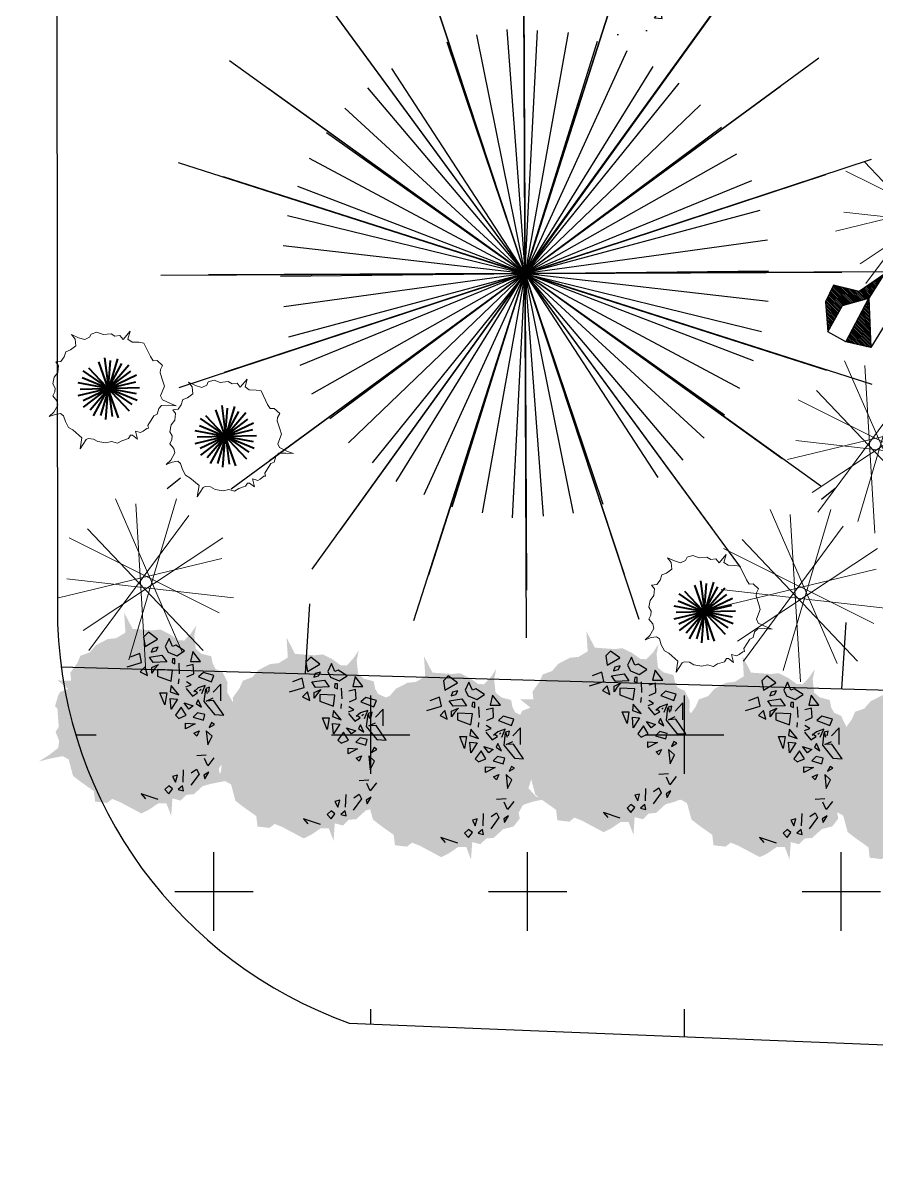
# Model space of a CAD drawing. Header units: millimetres. Extents: x 1933 to 24107, y 1228 to 18074.
# Drawn here: x 16352 to 18080, y 1228 to 3523 of the extents above; entities that cross this region are included whole.
import ezdxf

# ---------------------------------------------------------------- set-up
doc = ezdxf.new("R2010")
doc.units = ezdxf.units.MM
doc.layers.add('marc det', color=74, linetype='Continuous', lineweight=18)

# ---------------------------------------------------------------- blocks, each defined once
blk = doc.blocks.new('stoun')
at = {"color": 49, "lineweight": -2}
for p, q in [((98342.5, 26377.7), (98557.9, 26728.3)), ((98569.6, 26407.8), (98557.4, 26728.3)), ((98675.1, 26608.8), (98557.4, 26726.5)), ((98671.2, 26601.4), (98557.9, 26714.7)), ((98667.3, 26593.9), (98558.3, 26702.9)), ((98663.4, 26586.5), (98558.8, 26691.1)), ((98659.5, 26579.1), (98559.2, 26679.3)), ((98655.6, 26571.6), (98559.7, 26667.5)), ((98679, 26616.2), (98569.8, 26725.4)), ((98682.9, 26623.7), (98584.6, 26722)), ((98686.8, 26631.1), (98599.4, 26718.5)), ((98690.7, 26638.5), (98614.1, 26715.1)), ((98694.6, 26646), (98628.9, 26711.7)), ((98698.5, 26653.4), (98643.6, 26708.3)), ((98702.4, 26660.8), (98658.4, 26704.8)), ((98706.3, 26668.3), (98673.2, 26701.4)), ((98710.2, 26675.7), (98687.9, 26698)), ((98714.1, 26683.1), (98702.7, 26694.5)), ((98718, 26690.6), (98717.5, 26691.1)), ((98718.2, 26690.9), (98835.7, 26626.9)), ((98651.7, 26564.2), (98560.1, 26655.7)), ((98647.8, 26556.8), (98560.6, 26644)), ((98643.9, 26549.3), (98561, 26632.2)), ((98640, 26541.9), (98561.5, 26620.4)), ((98636.1, 26534.5), (98561.9, 26608.6)), ((98632.2, 26527), (98562.4, 26596.8)), ((98839.6, 26569), (98816.6, 26592)), ((98838.5, 26581.4), (98820.6, 26599.3)), ((98837.4, 26593.8), (98824.6, 26606.6)), ((98836.3, 26606.3), (98828.6, 26614)), ((98835.2, 26618.7), (98832.6, 26621.3)), ((98628.3, 26519.6), (98562.8, 26585)), ((98624.4, 26512.2), (98563.3, 26573.3)), ((98620.5, 26504.7), (98563.7, 26561.5)), ((98616.6, 26497.3), (98564.2, 26549.7)), ((98612.7, 26489.9), (98564.6, 26537.9)), ((98608.8, 26482.4), (98565.1, 26526.1)), ((98850.6, 26444.7), (98776.6, 26518.6)), ((98849.5, 26457.1), (98780.6, 26525.9)), ((98848.4, 26469.5), (98784.6, 26533.3)), ((98847.3, 26482), (98788.6, 26540.6)), ((98846.2, 26494.4), (98792.6, 26548)), ((98845.1, 26506.8), (98796.6, 26555.3)), ((98844, 26519.2), (98800.6, 26562.6)), ((98842.9, 26531.7), (98804.6, 26570)), ((98841.8, 26544.1), (98808.6, 26577.3)), ((98840.7, 26556.5), (98812.6, 26584.6)), ((98604.9, 26475), (98565.5, 26514.3)), ((98601, 26467.6), (98566, 26502.6)), ((98597.1, 26460.1), (98566.4, 26490.8)), ((98593.2, 26452.7), (98566.9, 26479)), ((98589.3, 26445.3), (98567.3, 26467.2)), ((98585.4, 26437.8), (98567.8, 26455.4)), ((98569.6, 26407.8), (98741.6, 26454.3)), ((98807.2, 26340.7), (98703.8, 26444.1)), ((98811, 26348.3), (98712.7, 26446.5)), ((98814.7, 26355.9), (98721.7, 26448.9)), ((98818.4, 26363.5), (98730.6, 26451.3)), ((98822.1, 26371.1), (98739.5, 26453.7)), ((98825.8, 26378.7), (98744.6, 26459.9)), ((98829.6, 26386.3), (98748.6, 26467.3)), ((98833.3, 26394), (98752.6, 26474.6)), ((98837, 26401.6), (98756.6, 26481.9)), ((98840.7, 26409.2), (98760.6, 26489.3)), ((98844.4, 26416.8), (98764.6, 26496.6)), ((98848.2, 26424.4), (98768.6, 26503.9)), ((98851.7, 26432.2), (98772.6, 26511.3)), ((98473.4, 26254.3), (98342.5, 26377.7)), ((98473.4, 26254.3), (98569.6, 26407.8)), ((98588.1, 26333.1), (98548, 26373.2)), ((98594.8, 26337.7), (98552.3, 26380.2)), ((98601.5, 26342.4), (98556.7, 26387.2)), ((98608.2, 26347), (98561.1, 26394.2)), ((98615, 26351.6), (98565.4, 26401.1)), ((98581.5, 26430.4), (98568.2, 26443.6)), ((98577.6, 26423), (98568.7, 26431.9)), ((98573.7, 26415.5), (98569.1, 26420.1)), ((98569.8, 26408.1), (98569.6, 26408.3)), ((98621.7, 26356.2), (98570, 26407.9)), ((98628.4, 26360.8), (98578.9, 26410.3)), ((98638.2, 26362.3), (98587.8, 26412.7)), ((98653.2, 26358.7), (98596.8, 26415.1)), ((98668.1, 26355.1), (98605.7, 26417.5)), ((98683.1, 26351.5), (98614.6, 26420)), ((98698, 26347.8), (98623.5, 26422.4)), ((98713, 26344.2), (98632.4, 26424.8)), ((98728, 26340.6), (98641.4, 26427.2)), ((98742.9, 26337), (98650.3, 26429.6)), ((98757.9, 26333.3), (98659.2, 26432)), ((98772.8, 26329.7), (98668.1, 26434.4)), ((98787.8, 26326.1), (98677.1, 26436.8)), ((98799.8, 26325.4), (98686, 26439.2)), ((98803.5, 26333), (98694.9, 26441.7)), ((98520.9, 26287), (98504.3, 26303.6)), ((98527.6, 26291.6), (98508.7, 26310.5)), ((98534.3, 26296.2), (98513, 26317.5)), ((98541.1, 26300.8), (98517.4, 26324.5)), ((98547.8, 26305.4), (98521.8, 26331.4)), ((98554.5, 26310), (98526.1, 26338.4)), ((98561.2, 26314.7), (98530.5, 26345.4)), ((98567.9, 26319.3), (98534.9, 26352.3)), ((98574.6, 26323.9), (98539.2, 26359.3)), ((98581.4, 26328.5), (98543.6, 26366.3)), ((98473.9, 26254.6), (98473.7, 26254.8)), ((98480.6, 26259.3), (98478.1, 26261.8)), ((98487.3, 26263.9), (98482.5, 26268.7)), ((98494, 26268.5), (98486.8, 26275.7)), ((98500.8, 26273.1), (98491.2, 26282.7)), ((98507.5, 26277.7), (98495.6, 26289.6)), ((98514.2, 26282.3), (98499.9, 26296.6))]:
    blk.add_line(p, q, dxfattribs=at)
for points in [[(98557.4, 26728.3), (98718.2, 26690.9), (98569.6, 26407.8), (98557.4, 26728.3)], [(98473.4, 26254.3), (98632.6, 26363.7), (98798.8, 26323.4), (98851.7, 26431.7), (98834.7, 26625.1), (98741.6, 26454.3), (98569.6, 26407.8), (98473.4, 26254.3)]]:
    blk.add_lwpolyline(points, dxfattribs=at)
blk = doc.blocks.new('pzzzzzzzzz')
at = {"layer": 'marc det', "color": 85, "lineweight": 0}
for p, q in [((-11.9, 110.3), (16.9, -81.7)), ((56.1, 92.1), (-45.3, -73.5)), ((-29.4, -91.4), (9.2, 98.8)), ((-75.6, 80.6), (69.9, -48)), ((40.6, -85.3), (-52.1, 85.3)), ((-87.1, -51.1), (64.8, 69.8)), ((90.3, -35.5), (-90.3, 35.5)), ((96.4, 34.5), (-87.6, -27.2)), ((-105.3, 16.8), (88.8, 11.8))]:
    blk.add_line(p, q, dxfattribs=at)

msp = doc.modelspace()

# ---------------------------------------------------------------- hatches: boundary and pattern name
at = {"lineweight": 25, "true_color": 0x000000}
h = msp.add_hatch(dxfattribs=at)
h.set_pattern_fill('AR-CONC', color=18, style=0)
edge = h.paths.add_edge_path()
edge.add_arc((17585.9, 3703.4), 207.5, 0, 360)
h = msp.add_hatch()
h.set_pattern_fill('CROSS', color=92, scale=50, style=0)
h.set_pattern_definition([(0, (-364657.85, -207469.06), (317.5, 317.5), [158.75, -476.25]), (90, (-364578.47, -207548.43), (-317.5, 317.5), [158.75, -476.25])])
h.paths.add_polyline_path([(16430.1, 2218.9, 0.281353), (17013.3, 1497.4), (23693.5, 1227.6), (23731, 2012.8)])
at = {"layer": 'marc det'}
for points in [[(16445.2, 2031.2), (16454.1, 1997.9), (16468.1, 1987), (16496.3, 1967), (16498.7, 1945.9), (16523, 1943.1), (16533.3, 1951.2), (16548.7, 1945.1), (16592.5, 1921.7), (16607.6, 1929.3), (16626.4, 1942.1), (16643, 1942.3), (16652.8, 1916.9), (16655.3, 1952.3), (16671.6, 1947.9), (16683.5, 1959.4), (16698.7, 1960.9), (16717.8, 1978.3), (16739.2, 1984.1), (16751.5, 2000.2), (16749.1, 2011.9), (16758, 2027.3), (16778, 2034.3), (16803.1, 2039.2), (16784.2, 2044.6), (16769.1, 2061.4), (16775.6, 2082.5), (16784.7, 2096.5), (16779, 2113.6), (16778.9, 2131.8), (16792.1, 2143.5), (16776.9, 2148.2), (16766, 2167.3), (16766.9, 2187.2), (16756.8, 2208.1), (16742.5, 2214.4), (16736.8, 2225.4), (16733.9, 2240.1), (16713.9, 2245.3), (16702.5, 2255.2), (16699.6, 2282), (16703.8, 2302.6), (16691.8, 2285), (16679, 2271.9), (16667, 2272.5), (16650.4, 2284.5), (16630.7, 2294.3), (16614.4, 2292.6), (16574.7, 2295.5), (16557.5, 2328.6), (16560.2, 2288), (16541.6, 2276.8), (16524.2, 2274.9), (16500.5, 2262.6), (16488, 2248), (16469.1, 2241.2), (16462.6, 2226.2), (16448.6, 2206.8), (16450.2, 2190.7), (16423.2, 2191.1), (16444.4, 2174), (16427.8, 2167.7), (16423.5, 2159.2), (16417.6, 2138.9), (16422.4, 2134.7), (16425.1, 2097.2), (16418.8, 2086.8), (16426, 2068.5), (16424, 2054.4), (16405.5, 2040.1), (16384.4, 2026.8), (16404.6, 2032.3), (16433.2, 2037.9)], [(16774, 1980.6), (16782.9, 1947.4), (16796.9, 1936.5), (16825, 1916.4), (16827.5, 1895.3), (16851.8, 1892.5), (16862.1, 1900.6), (16877.5, 1894.5), (16921.2, 1871.2), (16936.4, 1878.7), (16955.2, 1891.6), (16971.8, 1891.8), (16981.5, 1866.3), (16984, 1901.8), (17000.3, 1897.4), (17012.3, 1908.9), (17027.4, 1910.3), (17046.6, 1927.8), (17068, 1933.5), (17080.2, 1949.6), (17077.9, 1961.3), (17086.7, 1976.8), (17106.7, 1983.7), (17131.9, 1988.7), (17113, 1994.1), (17097.8, 2010.9), (17104.4, 2031.9), (17113.5, 2045.9), (17107.7, 2063), (17107.7, 2081.3), (17120.8, 2093), (17105.7, 2097.6), (17094.8, 2116.8), (17095.6, 2136.7), (17085.6, 2157.5), (17071.3, 2163.9), (17065.6, 2174.9), (17062.7, 2189.5), (17042.7, 2194.7), (17031.2, 2204.6), (17028.3, 2231.5), (17032.6, 2252.1), (17020.6, 2234.5), (17007.8, 2221.3), (16995.8, 2222), (16979.2, 2234), (16959.5, 2243.8), (16943.2, 2242.1), (16903.5, 2244.9), (16886.3, 2278), (16888.9, 2237.5), (16870.4, 2226.2), (16853, 2224.3), (16829.3, 2212.1), (16816.7, 2197.4), (16797.9, 2190.7), (16791.3, 2175.7), (16777.4, 2156.2), (16778.9, 2140.1), (16752, 2140.6), (16773.1, 2123.4), (16756.6, 2117.1), (16752.3, 2108.7), (16746.4, 2088.4), (16751.2, 2084.2), (16753.9, 2046.6), (16747.6, 2036.3), (16754.8, 2017.9), (16752.8, 2003.8), (16734.2, 1989.5), (16713.1, 1976.3), (16733.4, 1981.8), (16761.9, 1987.4)], [(17380.9, 1993.3), (17389.8, 1960), (17403.8, 1949.1), (17432, 1929.1), (17434.5, 1908), (17458.8, 1905.2), (17469, 1913.3), (17484.5, 1907.2), (17528.2, 1883.8), (17543.3, 1891.4), (17562.2, 1904.2), (17578.7, 1904.4), (17588.5, 1879), (17591, 1914.4), (17607.3, 1910), (17619.3, 1921.5), (17634.4, 1923), (17653.5, 1940.4), (17674.9, 1946.2), (17687.2, 1962.3), (17684.9, 1974), (17693.7, 1989.4), (17713.7, 1996.4), (17738.8, 2001.3), (17720, 2006.7), (17704.8, 2023.5), (17711.3, 2044.6), (17720.4, 2058.5), (17714.7, 2075.7), (17714.7, 2093.9), (17727.8, 2105.6), (17712.6, 2110.2), (17701.8, 2129.4), (17702.6, 2149.3), (17692.5, 2170.2), (17678.3, 2176.5), (17672.5, 2187.5), (17669.6, 2202.2), (17649.6, 2207.4), (17638.2, 2217.3), (17635.3, 2244.1), (17639.5, 2264.7), (17627.6, 2247.1), (17614.7, 2234), (17602.7, 2234.6), (17586.2, 2246.6), (17566.4, 2256.4), (17550.2, 2254.7), (17510.4, 2257.5), (17493.3, 2290.7), (17495.9, 2250.1), (17477.3, 2238.9), (17459.9, 2237), (17436.2, 2224.7), (17423.7, 2210.1), (17404.8, 2203.3), (17398.3, 2188.3), (17384.3, 2168.9), (17385.9, 2152.8), (17358.9, 2153.2), (17380.1, 2136.1), (17363.6, 2129.8), (17359.3, 2121.3), (17353.3, 2101), (17358.2, 2096.8), (17360.8, 2059.3), (17354.5, 2048.9), (17361.7, 2030.6), (17359.7, 2016.5), (17341.2, 2002.2), (17320.1, 1988.9), (17340.4, 1994.4), (17368.9, 2000)], [(17052.1, 1942.7), (17061.1, 1909.5), (17075.1, 1898.6), (17103.2, 1878.5), (17105.7, 1857.4), (17130, 1854.6), (17140.3, 1862.7), (17155.7, 1856.6), (17199.4, 1833.3), (17214.6, 1840.8), (17233.4, 1853.7), (17250, 1853.9), (17259.7, 1828.4), (17262.2, 1863.9), (17278.5, 1859.5), (17290.5, 1871), (17305.6, 1872.4), (17324.7, 1889.9), (17346.2, 1895.6), (17358.4, 1911.7), (17356.1, 1923.4), (17364.9, 1938.9), (17384.9, 1945.8), (17410, 1950.8), (17391.2, 1956.2), (17376, 1973), (17382.6, 1994), (17391.7, 2008), (17385.9, 2025.1), (17385.9, 2043.4), (17399, 2055.1), (17383.9, 2059.7), (17373, 2078.9), (17373.8, 2098.8), (17363.8, 2119.6), (17349.5, 2125.9), (17343.8, 2137), (17340.9, 2151.6), (17320.9, 2156.8), (17309.4, 2166.7), (17306.5, 2193.5), (17310.8, 2214.2), (17298.8, 2196.6), (17286, 2183.4), (17274, 2184.1), (17257.4, 2196), (17237.7, 2205.9), (17221.4, 2204.2), (17181.7, 2207), (17164.5, 2240.1), (17167.1, 2199.6), (17148.6, 2188.3), (17131.2, 2186.4), (17107.5, 2174.2), (17094.9, 2159.5), (17076.1, 2152.8), (17069.5, 2137.8), (17055.6, 2118.3), (17057.1, 2102.2), (17030.2, 2102.7), (17051.3, 2085.5), (17034.8, 2079.2), (17030.5, 2070.8), (17024.5, 2050.5), (17029.4, 2046.2), (17032, 2008.7), (17025.8, 1998.4), (17032.9, 1980), (17031, 1965.9), (17012.4, 1951.6), (16991.3, 1938.4), (17011.6, 1943.9), (17040.1, 1949.5)], [(17697, 1942.7), (17706, 1909.5), (17720, 1898.6), (17748.1, 1878.5), (17750.6, 1857.4), (17774.9, 1854.6), (17785.2, 1862.7), (17800.6, 1856.6), (17844.3, 1833.3), (17859.5, 1840.8), (17878.3, 1853.7), (17894.9, 1853.9), (17904.6, 1828.4), (17907.1, 1863.9), (17923.4, 1859.5), (17935.4, 1871), (17950.5, 1872.4), (17969.6, 1889.9), (17991.1, 1895.6), (18003.3, 1911.7), (18001, 1923.4), (18009.8, 1938.9), (18029.8, 1945.8), (18054.9, 1950.8), (18036.1, 1956.2), (18020.9, 1973), (18027.5, 1994), (18036.6, 2008), (18030.8, 2025.1), (18030.8, 2043.4), (18043.9, 2055.1), (18028.8, 2059.7), (18017.9, 2078.9), (18018.7, 2098.8), (18008.7, 2119.6), (17994.4, 2125.9), (17988.7, 2137), (17985.8, 2151.6), (17965.8, 2156.8), (17954.3, 2166.7), (17951.4, 2193.5), (17955.7, 2214.2), (17943.7, 2196.6), (17930.9, 2183.4), (17918.9, 2184.1), (17902.3, 2196), (17882.6, 2205.9), (17866.3, 2204.2), (17826.6, 2207), (17809.4, 2240.1), (17812, 2199.6), (17793.5, 2188.3), (17776, 2186.4), (17752.4, 2174.2), (17739.8, 2159.5), (17721, 2152.8), (17714.4, 2137.8), (17700.5, 2118.3), (17702, 2102.2), (17675.1, 2102.7), (17696.2, 2085.5), (17679.7, 2079.2), (17675.4, 2070.8), (17669.4, 2050.5), (17674.3, 2046.2), (17676.9, 2008.7), (17670.7, 1998.4), (17677.8, 1980), (17675.9, 1965.9), (17657.3, 1951.6), (17636.2, 1938.4), (17656.5, 1943.9), (17685, 1949.5)], [(18013.2, 1917.5), (18022.1, 1884.2), (18036.1, 1873.3), (18064.3, 1853.3), (18066.7, 1832.2), (18091, 1829.3), (18101.3, 1837.4), (18116.7, 1831.4), (18160.5, 1808), (18175.6, 1815.6), (18194.4, 1828.4), (18211, 1828.6), (18220.7, 1803.1), (18223.3, 1838.6), (18239.5, 1834.2), (18251.5, 1845.7), (18266.7, 1847.2), (18285.8, 1864.6), (18307.2, 1870.3), (18319.4, 1886.4), (18317.1, 1898.2), (18326, 1913.6), (18345.9, 1920.6), (18371.1, 1925.5), (18352.2, 1930.9), (18337, 1947.7), (18343.6, 1968.8), (18352.7, 1982.7), (18347, 1999.9), (18346.9, 2018.1), (18360, 2029.8), (18344.9, 2034.4), (18334, 2053.6), (18334.8, 2073.5), (18324.8, 2094.4), (18310.5, 2100.7), (18304.8, 2111.7), (18301.9, 2126.4), (18281.9, 2131.5), (18270.4, 2141.5), (18267.5, 2168.3), (18271.8, 2188.9), (18259.8, 2171.3), (18247, 2158.1), (18235, 2158.8), (18218.4, 2170.8), (18198.7, 2180.6), (18182.4, 2178.9), (18142.7, 2181.7), (18125.5, 2214.9), (18128.1, 2174.3), (18109.6, 2163.1), (18092.2, 2161.1), (18068.5, 2148.9), (18055.9, 2134.2), (18037.1, 2127.5), (18030.6, 2112.5), (18016.6, 2093), (18018.2, 2077), (17991.2, 2077.4), (18012.4, 2060.3), (17995.8, 2054), (17991.5, 2045.5), (17985.6, 2025.2), (17990.4, 2021), (17993.1, 1983.5), (17986.8, 1973.1), (17994, 1954.7), (17992, 1940.7), (17973.5, 1926.4), (17952.3, 1913.1), (17972.6, 1918.6), (18001.2, 1924.2)]]:
    msp.add_hatch(color=102, dxfattribs=at).paths.add_polyline_path(points)

# ---------------------------------------------------------------- linework, layer by layer
at = {"color": 102}
for p, q in [((17366, 3752.7), (17371.8, 2374.1)), ((17138.2, 3715.6), (17569.8, 2406.3)), ((17594, 3717.6), (17173.6, 2404.6)), ((17372.2, 2277.6), (17366.4, 3656.2)), ((16933, 3610), (17748.1, 2498.1)), ((17800.1, 3613.7), (16994.5, 2494.9)), ((17144.2, 2312.8), (17564.6, 3625.7)), ((17600, 2314.7), (17168.4, 3624)), ((16938.1, 2416.7), (17743.7, 3535.4)), ((17805.1, 2420.3), (16990.1, 3532.2)), ((16770.6, 3446.1), (17889.3, 2640.5)), ((17963.9, 3451.2), (16852, 2636.1)), ((16774.3, 2579.1), (17886.1, 3394.2)), ((17967.6, 2584.2), (16848.8, 3389.8)), ((16666.7, 3240.1), (17979.6, 2819.6)), ((18069.5, 3246), (16760.2, 2814.5)), ((16668.6, 2784.3), (17977.9, 3215.9)), ((18071.5, 2790.2), (16758.5, 3210.7)), ((16631.6, 3012), (18010.2, 3017.9)), ((18106.6, 3018.3), (16728, 3012.4))]:
    msp.add_line(p, q, dxfattribs=at)
for p, q in [((16421.3, 3613.7), (16422.9, 2305.7)), ((17368.4, 3016.3), (17800.1, 3613.7)), ((16924.9, 2205), (16933.7, 2346.2)), ((18010.7, 2174.3), (18019.1, 2308.8)), ((16429.7, 2219), (23731, 2012.8)), ((17013.3, 1497.4), (23693.5, 1227.6))]:
    msp.add_line(p, q)
at = {"color": 93}
for p, q in [((17467.4, 2529.7), (17271.3, 3498.1)), ((17456.4, 3502.8), (17282.2, 2530.2)), ((17332.4, 3509.2), (17405.6, 2523.8)), ((17343.6, 2520.5), (17394.5, 3507.2)), ((17210.7, 3484.5), (17526.6, 2548.3)), ((17221.3, 2542.4), (17516, 3485.4)), ((17574.9, 3465.7), (17164.3, 2567)), ((17099, 3430.4), (17637.8, 2602.2)), ((17108.4, 2593.9), (17628.4, 3434.1)), ((17680.5, 3400.4), (17059.3, 2632)), ((17689.1, 2637.1), (17050.8, 3391.2)), ((17011.8, 2672), (17724.4, 3356.5)), ((17004.2, 3350.2), (17732, 2682)), ((17766.5, 3310.8), (16973.8, 2721.1)), ((17773.1, 2728.5), (16967.2, 3300.2)), ((16932.3, 3248.9), (17803.5, 2782.7)), ((16937.7, 2771.6), (17798.1, 3257.4)), ((17831.7, 2838), (16909, 3191.4)), ((17827.6, 3202.7), (16913.1, 2828.6)), ((16887.9, 3132.9), (17847.6, 2898)), ((16890.7, 2886.6), (17844.9, 3143.1)), ((17859.8, 3082.8), (16881, 2947.9)), ((17861.2, 2958.6), (16879.6, 3071.4)), ((16873.8, 3009.6), (17861.7, 3020.7))]:
    msp.add_line(p, q, dxfattribs=at)
at = {"color": 82}
for p, q in [((16671.9, 2601), (16644.3, 2579)), ((17996.8, 2579.5), (17969.2, 2557.4))]:
    msp.add_line(p, q, dxfattribs=at)
at = {"color": 96}
for p, q in [((16606.6, 2288.6), (16596.8, 2278.6)), ((16596.8, 2278.6), (16599.8, 2259.8)), ((16599.8, 2259.8), (16625.2, 2274.8)), ((16625.2, 2274.8), (16606.6, 2288.6)), ((16648.7, 2276.1), (16640.8, 2259.8)), ((16655.5, 2259.8), (16648.7, 2276.1)), ((16615.4, 2256), (16612.5, 2248.5)), ((16612.5, 2248.5), (16622.2, 2251)), ((16626.2, 2258.6), (16615.4, 2256)), ((16622.2, 2251), (16626.2, 2258.6)), ((16640.8, 2259.8), (16646.7, 2248.5)), ((16662.3, 2262.3), (16655.5, 2259.8)), ((16679.9, 2251), (16662.3, 2262.3)), ((16664.3, 2241), (16679.9, 2251)), ((16696.6, 2249.8), (16691.7, 2229.7)), ((16712.2, 2229.7), (16696.6, 2249.8)), ((17542.4, 2250.7), (17532.6, 2240.7)), ((17560.9, 2236.9), (17542.4, 2250.7)), ((16563.6, 2218.4), (16592.9, 2227.2)), ((16589, 2246), (16569.5, 2238.5)), ((16592.9, 2227.2), (16589, 2246)), ((16608.6, 2238.5), (16634, 2242.3)), ((16616.4, 2227.2), (16608.6, 2238.5)), ((16643.8, 2228.5), (16616.4, 2227.2)), ((16634, 2242.3), (16643.8, 2228.5)), ((16646.7, 2248.5), (16664.3, 2241)), ((16655.5, 2234.7), (16654.5, 2227.2)), ((16654.5, 2227.2), (16660.4, 2224.7)), ((16660.4, 2234.7), (16655.5, 2234.7)), ((16660.4, 2224.7), (16660.4, 2234.7)), ((16691.7, 2229.7), (16712.2, 2229.7)), ((16935.4, 2238.1), (16925.6, 2228.1)), ((16925.6, 2228.1), (16928.5, 2209.3)), ((16954, 2224.3), (16935.4, 2238.1)), ((17532.6, 2240.7), (17535.5, 2221.9)), ((17535.5, 2221.9), (17560.9, 2236.9)), ((17584.4, 2238.2), (17576.6, 2221.9)), ((17591.2, 2221.9), (17584.4, 2238.2)), ((16599.8, 2218.4), (16590, 2208.4)), ((16590, 2208.4), (16604.7, 2200.9)), ((16604.7, 2200.9), (16599.8, 2218.4)), ((16613.5, 2217.2), (16627.1, 2223.5)), ((16613.5, 2205.9), (16613.5, 2217.2)), ((16619.3, 2214.7), (16613.5, 2205.9)), ((16627.1, 2223.5), (16619.3, 2214.7)), ((16625.2, 2213.4), (16625.2, 2199.7)), ((16655.5, 2212.2), (16625.2, 2213.4)), ((16652.6, 2189.6), (16655.5, 2212.2)), ((16668.2, 2226), (16669.2, 2204.7)), ((16697.4, 2223.5), (16683.7, 2219.8)), ((16684.7, 2198.5), (16698.4, 2204.7)), ((16698.4, 2204.7), (16697.4, 2223.5)), ((16717.9, 2207.2), (16708.1, 2198.5)), ((16739.4, 2201), (16717.9, 2207.2)), ((16928.5, 2209.3), (16954, 2224.3)), ((16944.2, 2205.5), (16941.3, 2198)), ((16954.9, 2208), (16944.2, 2205.5)), ((16951, 2200.5), (16954.9, 2208)), ((16977.4, 2225.5), (16969.6, 2209.3)), ((16969.6, 2209.3), (16975.5, 2198)), ((16984.3, 2209.3), (16977.4, 2225.5)), ((16991.1, 2211.8), (16984.3, 2209.3)), ((17008.7, 2200.5), (16991.1, 2211.8)), ((17524.8, 2208.1), (17505.2, 2200.6)), ((17528.7, 2189.3), (17524.8, 2208.1)), ((17544.3, 2200.6), (17569.7, 2204.3)), ((17551.1, 2218.1), (17548.2, 2210.6)), ((17548.2, 2210.6), (17558, 2213.1)), ((17561.9, 2220.6), (17551.1, 2218.1)), ((17558, 2213.1), (17561.9, 2220.6)), ((17569.7, 2204.3), (17579.5, 2190.6)), ((17576.6, 2221.9), (17582.4, 2210.6)), ((17582.4, 2210.6), (17600, 2203.1)), ((17598.1, 2224.4), (17591.2, 2221.9)), ((17615.7, 2213.1), (17598.1, 2224.4)), ((17600, 2203.1), (17615.7, 2213.1)), ((17632.3, 2211.9), (17627.4, 2191.8)), ((17647.9, 2191.8), (17632.3, 2211.9)), ((16625.2, 2199.7), (16652.6, 2189.6)), ((16652.6, 2180.9), (16650.6, 2168.3)), ((16668.2, 2162.1), (16652.6, 2180.9)), ((16668.2, 2194.6), (16667.2, 2184.6)), ((16682.7, 2178.4), (16693.5, 2182.2)), ((16693.5, 2182.2), (16683.7, 2188.4)), ((16721.8, 2180.9), (16707.2, 2175.9)), ((16708.1, 2198.5), (16734.5, 2188.4)), ((16715, 2164.6), (16721.8, 2180.9)), ((16734.5, 2188.4), (16739.4, 2201)), ((16753.1, 2183.4), (16737.5, 2167.1)), ((16753.1, 2149.6), (16753.1, 2183.4)), ((16917.8, 2195.5), (16898.2, 2188)), ((16921.7, 2176.7), (16917.8, 2195.5)), ((16937.3, 2188), (16962.8, 2191.7)), ((16945.2, 2176.7), (16937.3, 2188)), ((16941.3, 2198), (16951, 2200.5)), ((16962.8, 2191.7), (16972.5, 2177.9)), ((16975.5, 2198), (16993.1, 2190.5)), ((16984.3, 2184.2), (16983.3, 2176.7)), ((16989.2, 2184.2), (16984.3, 2184.2)), ((16989.2, 2174.2), (16989.2, 2184.2)), ((16993.1, 2190.5), (17008.7, 2200.5)), ((17025.3, 2199.2), (17020.4, 2179.2)), ((17041, 2179.2), (17025.3, 2199.2)), ((17213.6, 2200.2), (17203.8, 2190.1)), ((17203.8, 2190.1), (17206.7, 2171.4)), ((17206.7, 2171.4), (17232.2, 2186.4)), ((17232.2, 2186.4), (17213.6, 2200.2)), ((17255.6, 2187.6), (17247.8, 2171.4)), ((17262.5, 2171.4), (17255.6, 2187.6)), ((17499.3, 2180.5), (17528.7, 2189.3)), ((17552.1, 2189.3), (17544.3, 2200.6)), ((17549.2, 2179.3), (17562.9, 2185.6)), ((17579.5, 2190.6), (17552.1, 2189.3)), ((17562.9, 2185.6), (17555.1, 2176.8)), ((17591.2, 2196.8), (17590.3, 2189.3)), ((17590.3, 2189.3), (17596.1, 2186.8)), ((17596.1, 2196.8), (17591.2, 2196.8)), ((17596.1, 2186.8), (17596.1, 2196.8)), ((17603.9, 2188.1), (17604.9, 2166.8)), ((17633.1, 2185.6), (17619.4, 2181.9)), ((17627.4, 2191.8), (17647.9, 2191.8)), ((17634.1, 2166.8), (17633.1, 2185.6)), ((17858.5, 2200.2), (17848.7, 2190.1)), ((17848.7, 2190.1), (17851.6, 2171.4)), ((17851.6, 2171.4), (17877, 2186.4)), ((17877, 2186.4), (17858.5, 2200.2)), ((17900.5, 2187.6), (17892.7, 2171.4)), ((17907.3, 2171.4), (17900.5, 2187.6)), ((16639.8, 2142), (16630.1, 2165.8)), ((16630.1, 2165.8), (16643.8, 2165.8)), ((16643.8, 2165.8), (16639.8, 2142)), ((16650.6, 2168.3), (16668.2, 2162.1)), ((16682.9, 2174.6), (16695.6, 2159.5)), ((16695.6, 2159.5), (16706.3, 2165.8)), ((16707.2, 2175.9), (16698.4, 2168.4)), ((16706.3, 2165.8), (16699.5, 2170.8)), ((16710.2, 2170.8), (16713.2, 2173.3)), ((16722, 2173.3), (16719, 2148.3)), ((16730.6, 2177.2), (16722.8, 2174.7)), ((16722.8, 2174.7), (16725.7, 2164.6)), ((16728.7, 2167.1), (16730.6, 2177.2)), ((16892.4, 2167.9), (16921.7, 2176.7)), ((16928.5, 2167.9), (16918.8, 2157.9)), ((16918.8, 2157.9), (16933.4, 2150.4)), ((16933.4, 2150.4), (16928.5, 2167.9)), ((16942.2, 2166.7), (16955.9, 2172.9)), ((16942.2, 2155.4), (16942.2, 2166.7)), ((16948.1, 2164.1), (16942.2, 2155.4)), ((16972.5, 2177.9), (16945.2, 2176.7)), ((16955.9, 2172.9), (16948.1, 2164.1)), ((16954, 2162.9), (16954, 2149.1)), ((16984.3, 2161.6), (16954, 2162.9)), ((16981.3, 2139.1), (16984.3, 2161.6)), ((16983.3, 2176.7), (16989.2, 2174.2)), ((16997, 2175.4), (16998, 2154.1)), ((17026.2, 2173), (17012.5, 2169.2)), ((17020.4, 2179.2), (17041, 2179.2)), ((17027.1, 2154.2), (17026.2, 2173)), ((17222.4, 2167.6), (17219.4, 2160.1)), ((17219.4, 2160.1), (17229.2, 2162.6)), ((17233.1, 2170.1), (17222.4, 2167.6)), ((17229.2, 2162.6), (17233.1, 2170.1)), ((17247.8, 2171.4), (17253.7, 2160.1)), ((17253.7, 2160.1), (17271.2, 2152.6)), ((17269.3, 2173.9), (17262.5, 2171.4)), ((17286.9, 2162.6), (17269.3, 2173.9)), ((17271.2, 2152.6), (17286.9, 2162.6)), ((17303.5, 2161.3), (17298.6, 2141.3)), ((17319.1, 2141.3), (17303.5, 2161.3)), ((17535.5, 2180.5), (17525.7, 2170.5)), ((17525.7, 2170.5), (17540.4, 2163)), ((17540.4, 2163), (17535.5, 2180.5)), ((17549.2, 2168), (17549.2, 2179.3)), ((17555.1, 2176.8), (17549.2, 2168)), ((17560.9, 2175.5), (17560.9, 2161.7)), ((17591.2, 2174.3), (17560.9, 2175.5)), ((17560.9, 2161.7), (17588.3, 2151.7)), ((17588.3, 2151.7), (17591.2, 2174.3)), ((17620.4, 2160.6), (17634.1, 2166.8)), ((17653.7, 2169.3), (17643.9, 2160.6)), ((17643.9, 2160.6), (17670.3, 2150.5)), ((17675.2, 2163.1), (17653.7, 2169.3)), ((17670.3, 2150.5), (17675.2, 2163.1)), ((17867.3, 2167.6), (17864.3, 2160.1)), ((17864.3, 2160.1), (17874.1, 2162.6)), ((17878, 2170.1), (17867.3, 2167.6)), ((17874.1, 2162.6), (17878, 2170.1)), ((17892.7, 2171.4), (17898.6, 2160.1)), ((17898.6, 2160.1), (17916.1, 2152.6)), ((17914.2, 2173.9), (17907.3, 2171.4)), ((17931.8, 2162.6), (17914.2, 2173.9)), ((17916.1, 2152.6), (17931.8, 2162.6)), ((17948.4, 2161.3), (17943.5, 2141.3)), ((17964, 2141.3), (17948.4, 2161.3)), ((16650.6, 2154.5), (16665.3, 2153.3)), ((16652.6, 2133.2), (16650.6, 2154.5)), ((16665.3, 2153.3), (16652.6, 2133.2)), ((16673.1, 2137), (16661.4, 2120.7)), ((16682.9, 2120.7), (16673.1, 2137)), ((16688.7, 2133.2), (16679, 2145.8)), ((16679, 2145.8), (16697.5, 2139.5)), ((16697.5, 2139.5), (16688.7, 2133.2)), ((16707.3, 2152), (16703.4, 2144.5)), ((16703.4, 2144.5), (16714.1, 2137)), ((16714.1, 2137), (16707.3, 2152)), ((16719, 2148.3), (16740.5, 2121.9)), ((16723.9, 2149.5), (16737.6, 2155.8)), ((16738.6, 2150.8), (16723.9, 2149.5)), ((16759.1, 2120.7), (16738.6, 2150.8)), ((16954, 2149.1), (16981.3, 2139.1)), ((16997, 2144.1), (16996, 2134.1)), ((17022.2, 2131.6), (17012.5, 2137.9)), ((17013.5, 2147.9), (17027.1, 2154.2)), ((17046.7, 2156.7), (17036.9, 2147.9)), ((17036.9, 2147.9), (17063.3, 2137.9)), ((17068.2, 2150.4), (17046.7, 2156.7)), ((17063.3, 2137.9), (17068.2, 2150.4)), ((17170.6, 2130), (17199.9, 2138.8)), ((17196, 2157.6), (17176.4, 2150.1)), ((17199.9, 2138.8), (17196, 2157.6)), ((17215.5, 2150.1), (17240.9, 2153.8)), ((17223.4, 2138.8), (17215.5, 2150.1)), ((17220.4, 2128.7), (17234.1, 2135)), ((17250.7, 2140), (17223.4, 2138.8)), ((17234.1, 2135), (17226.3, 2126.2)), ((17240.9, 2153.8), (17250.7, 2140)), ((17262.5, 2146.3), (17261.5, 2138.8)), ((17261.5, 2138.8), (17267.3, 2136.3)), ((17267.3, 2146.3), (17262.5, 2146.3)), ((17267.3, 2136.3), (17267.3, 2146.3)), ((17275.2, 2137.5), (17276.1, 2116.2)), ((17304.3, 2135.1), (17290.7, 2131.3)), ((17298.6, 2141.3), (17319.1, 2141.3)), ((17305.3, 2116.3), (17304.3, 2135.1)), ((17588.3, 2142.9), (17586.3, 2130.4)), ((17603.9, 2124.1), (17588.3, 2142.9)), ((17603.9, 2156.7), (17603, 2146.7)), ((17618.5, 2140.5), (17629.2, 2144.3)), ((17618.6, 2136.7), (17631.3, 2121.6)), ((17629.2, 2144.3), (17619.4, 2150.5)), ((17642.9, 2138), (17634.1, 2130.5)), ((17657.6, 2143), (17642.9, 2138)), ((17646, 2132.9), (17648.9, 2135.4)), ((17650.7, 2126.7), (17657.6, 2143)), ((17657.7, 2135.4), (17654.8, 2110.4)), ((17666.4, 2139.3), (17658.5, 2136.7)), ((17658.5, 2136.7), (17661.5, 2126.7)), ((17664.4, 2129.2), (17666.4, 2139.3)), ((17688.8, 2145.5), (17673.2, 2129.2)), ((17688.8, 2111.7), (17688.8, 2145.5)), ((17815.5, 2130), (17844.8, 2138.8)), ((17840.9, 2157.6), (17821.3, 2150.1)), ((17844.8, 2138.8), (17840.9, 2157.6)), ((17860.4, 2150.1), (17885.8, 2153.8)), ((17868.3, 2138.8), (17860.4, 2150.1)), ((17865.3, 2128.7), (17879, 2135)), ((17895.6, 2140), (17868.3, 2138.8)), ((17879, 2135), (17871.2, 2126.2)), ((17885.8, 2153.8), (17895.6, 2140)), ((17907.3, 2146.3), (17906.4, 2138.8)), ((17906.4, 2138.8), (17912.2, 2136.3)), ((17912.2, 2146.3), (17907.3, 2146.3)), ((17912.2, 2136.3), (17912.2, 2146.3)), ((17920.1, 2137.5), (17921, 2116.2)), ((17949.2, 2135.1), (17935.6, 2131.3)), ((17943.5, 2141.3), (17964, 2141.3)), ((17950.2, 2116.3), (17949.2, 2135.1)), ((16661.4, 2120.7), (16668.2, 2114.4)), ((16668.2, 2114.4), (16682.9, 2120.7)), ((16706.3, 2125.7), (16697.5, 2116.9)), ((16697.5, 2116.9), (16718.1, 2110.7)), ((16721, 2121.9), (16706.3, 2125.7)), ((16718.1, 2110.7), (16721, 2121.9)), ((16740.5, 2121.9), (16759.1, 2120.7)), ((16968.6, 2091.5), (16958.8, 2115.3)), ((16958.8, 2115.3), (16972.5, 2115.3)), ((16972.5, 2115.3), (16968.6, 2091.5)), ((16981.3, 2130.3), (16979.4, 2117.8)), ((16979.4, 2117.8), (16997, 2111.5)), ((16997, 2111.5), (16981.3, 2130.3)), ((17011.5, 2127.9), (17022.2, 2131.6)), ((17011.6, 2124), (17024.3, 2109)), ((17024.3, 2109), (17035.1, 2115.3)), ((17035.9, 2125.4), (17027.1, 2117.8)), ((17035.1, 2115.3), (17028.3, 2120.3)), ((17050.6, 2130.4), (17035.9, 2125.4)), ((17039, 2120.3), (17041.9, 2122.8)), ((17043.8, 2114.1), (17050.6, 2130.4)), ((17050.7, 2122.8), (17047.8, 2097.7)), ((17059.4, 2126.6), (17051.6, 2124.1)), ((17051.6, 2124.1), (17054.5, 2114.1)), ((17057.4, 2116.6), (17059.4, 2126.6)), ((17081.9, 2132.9), (17066.2, 2116.6)), ((17081.9, 2099), (17081.9, 2132.9)), ((17206.7, 2130), (17197, 2120)), ((17197, 2120), (17211.6, 2112.4)), ((17211.6, 2112.4), (17206.7, 2130)), ((17220.4, 2117.5), (17220.4, 2128.7)), ((17226.3, 2126.2), (17220.4, 2117.5)), ((17232.2, 2125), (17232.2, 2111.2)), ((17262.5, 2123.7), (17232.2, 2125)), ((17259.5, 2101.2), (17262.5, 2123.7)), ((17291.6, 2110), (17305.3, 2116.3)), ((17324.9, 2118.8), (17315.1, 2110)), ((17346.4, 2112.5), (17324.9, 2118.8)), ((17341.5, 2100), (17346.4, 2112.5)), ((17575.6, 2104.1), (17565.8, 2127.9)), ((17565.8, 2127.9), (17579.5, 2127.9)), ((17579.5, 2127.9), (17575.6, 2104.1)), ((17586.3, 2130.4), (17603.9, 2124.1)), ((17586.3, 2116.6), (17601, 2115.4)), ((17588.3, 2095.3), (17586.3, 2116.6)), ((17601, 2115.4), (17588.3, 2095.3)), ((17631.3, 2121.6), (17642.1, 2127.9)), ((17642.1, 2127.9), (17635.2, 2132.9)), ((17643, 2114.1), (17639.1, 2106.6)), ((17649.9, 2099.1), (17643, 2114.1)), ((17659.7, 2111.6), (17673.3, 2117.9)), ((17674.3, 2112.9), (17659.7, 2111.6)), ((17694.8, 2082.8), (17674.3, 2112.9)), ((17851.6, 2130), (17841.8, 2120)), ((17841.8, 2120), (17856.5, 2112.4)), ((17856.5, 2112.4), (17851.6, 2130)), ((17865.3, 2117.5), (17865.3, 2128.7)), ((17871.2, 2126.2), (17865.3, 2117.5)), ((17877, 2125), (17877, 2111.2)), ((17907.3, 2123.7), (17877, 2125)), ((17904.4, 2101.2), (17907.3, 2123.7)), ((17936.5, 2110), (17950.2, 2116.3)), ((17969.8, 2118.8), (17960, 2110)), ((17991.3, 2112.5), (17969.8, 2118.8)), ((17986.4, 2100), (17991.3, 2112.5)), ((16681.9, 2093.1), (16681.9, 2104.4)), ((16681.9, 2104.4), (16701.4, 2103.1)), ((16701.4, 2103.1), (16681.9, 2093.1)), ((16698.5, 2084.4), (16709.3, 2089.4)), ((16709.3, 2089.4), (16704.4, 2078.1)), ((16723.9, 2089.4), (16726.9, 2060.5)), ((16735.7, 2078.1), (16723.9, 2089.4)), ((16734.7, 2105.7), (16729.8, 2095.6)), ((16729.8, 2095.6), (16740.5, 2101.9)), ((16740.5, 2101.9), (16734.7, 2105.7)), ((16979.4, 2104), (16994, 2102.7)), ((16981.3, 2082.7), (16979.4, 2104)), ((16994, 2102.7), (16981.3, 2082.7)), ((17017.5, 2082.7), (17007.7, 2095.2)), ((17007.7, 2095.2), (17026.3, 2089)), ((17026.3, 2089), (17017.5, 2082.7)), ((17036.1, 2101.5), (17032.2, 2094)), ((17032.2, 2094), (17042.9, 2086.4)), ((17042.9, 2086.4), (17036.1, 2101.5)), ((17047.8, 2097.7), (17069.3, 2071.4)), ((17052.7, 2099), (17066.4, 2105.2)), ((17067.4, 2100.2), (17052.7, 2099)), ((17087.9, 2070.2), (17067.4, 2100.2)), ((17232.2, 2111.2), (17259.5, 2101.2)), ((17259.5, 2092.4), (17257.6, 2079.9)), ((17275.2, 2073.6), (17259.5, 2092.4)), ((17275.2, 2106.2), (17274.2, 2096.2)), ((17289.7, 2090), (17300.4, 2093.7)), ((17300.4, 2093.7), (17290.7, 2100)), ((17328.8, 2092.5), (17314.1, 2087.4)), ((17315.1, 2110), (17341.5, 2100)), ((17321.9, 2076.2), (17328.8, 2092.5)), ((17360.1, 2095), (17344.4, 2078.7)), ((17360.1, 2061.1), (17360.1, 2095)), ((17608.8, 2099.1), (17597.1, 2082.8)), ((17618.6, 2082.8), (17608.8, 2099.1)), ((17624.5, 2095.3), (17614.7, 2107.8)), ((17614.7, 2107.8), (17633.3, 2101.6)), ((17633.3, 2101.6), (17624.5, 2095.3)), ((17639.1, 2106.6), (17649.9, 2099.1)), ((17654.8, 2110.4), (17676.3, 2084)), ((17877, 2111.2), (17904.4, 2101.2)), ((17904.4, 2092.4), (17902.5, 2079.9)), ((17920.1, 2073.6), (17904.4, 2092.4)), ((17920.1, 2106.2), (17919.1, 2096.2)), ((17934.6, 2090), (17945.3, 2093.7)), ((17945.3, 2093.7), (17935.6, 2100)), ((17973.7, 2092.5), (17959, 2087.4)), ((17960, 2110), (17986.4, 2100)), ((17966.8, 2076.2), (17973.7, 2092.5)), ((18005, 2095), (17989.3, 2078.7)), ((18005, 2061.1), (18005, 2095)), ((16704.4, 2078.1), (16698.5, 2084.4)), ((16726.9, 2060.5), (16735.7, 2078.1)), ((17001.9, 2086.4), (16990.1, 2070.2)), ((16990.1, 2070.2), (16997, 2063.9)), ((16997, 2063.9), (17011.6, 2070.2)), ((17011.6, 2070.2), (17001.9, 2086.4)), ((17035.1, 2075.2), (17026.3, 2066.4)), ((17026.3, 2066.4), (17046.8, 2060.1)), ((17049.8, 2071.4), (17035.1, 2075.2)), ((17046.8, 2060.1), (17049.8, 2071.4)), ((17069.3, 2071.4), (17087.9, 2070.2)), ((17246.8, 2053.6), (17237, 2077.4)), ((17237, 2077.4), (17250.7, 2077.4)), ((17250.7, 2077.4), (17246.8, 2053.6)), ((17257.6, 2079.9), (17275.2, 2073.6)), ((17257.6, 2066.1), (17272.2, 2064.8)), ((17259.5, 2044.8), (17257.6, 2066.1)), ((17289.8, 2086.1), (17302.5, 2071.1)), ((17302.5, 2071.1), (17313.3, 2077.4)), ((17314.1, 2087.4), (17305.3, 2079.9)), ((17313.3, 2077.4), (17306.4, 2082.4)), ((17317.2, 2082.4), (17320.1, 2084.9)), ((17328.9, 2084.9), (17326, 2059.8)), ((17337.6, 2088.7), (17329.8, 2086.2)), ((17329.8, 2086.2), (17332.7, 2076.2)), ((17330.9, 2061.1), (17344.6, 2067.3)), ((17335.6, 2078.7), (17337.6, 2088.7)), ((17597.1, 2082.8), (17603.9, 2076.5)), ((17603.9, 2076.5), (17618.6, 2082.8)), ((17617.6, 2055.2), (17617.6, 2066.5)), ((17617.6, 2066.5), (17637.2, 2065.2)), ((17642.1, 2087.8), (17633.3, 2079)), ((17633.3, 2079), (17653.8, 2072.8)), ((17656.7, 2084), (17642.1, 2087.8)), ((17653.8, 2072.8), (17656.7, 2084)), ((17670.4, 2067.8), (17665.5, 2057.7)), ((17676.3, 2064), (17670.4, 2067.8)), ((17676.3, 2084), (17694.8, 2082.8)), ((17891.7, 2053.6), (17881.9, 2077.4)), ((17881.9, 2077.4), (17895.6, 2077.4)), ((17895.6, 2077.4), (17891.7, 2053.6)), ((17902.5, 2079.9), (17920.1, 2073.6)), ((17902.5, 2066.1), (17917.1, 2064.8)), ((17904.4, 2044.8), (17902.5, 2066.1)), ((17934.7, 2086.1), (17947.4, 2071.1)), ((17947.4, 2071.1), (17958.2, 2077.4)), ((17959, 2087.4), (17950.2, 2079.9)), ((17958.2, 2077.4), (17951.3, 2082.4)), ((17962.1, 2082.4), (17965, 2084.9)), ((17973.8, 2084.9), (17970.9, 2059.8)), ((17982.5, 2088.7), (17974.7, 2086.2)), ((17974.7, 2086.2), (17977.6, 2076.2)), ((17975.8, 2061.1), (17989.5, 2067.3)), ((17980.5, 2078.7), (17982.5, 2088.7)), ((17010.7, 2042.6), (17010.7, 2053.9)), ((17010.7, 2053.9), (17030.2, 2052.6)), ((17030.2, 2052.6), (17010.7, 2042.6)), ((17063.5, 2055.1), (17058.6, 2045.1)), ((17058.6, 2045.1), (17069.3, 2051.4)), ((17069.3, 2051.4), (17063.5, 2055.1)), ((17272.2, 2064.8), (17259.5, 2044.8)), ((17280.1, 2048.5), (17268.3, 2032.2)), ((17289.8, 2032.2), (17280.1, 2048.5)), ((17295.7, 2044.8), (17285.9, 2057.3)), ((17285.9, 2057.3), (17304.5, 2051)), ((17304.5, 2051), (17295.7, 2044.8)), ((17314.3, 2063.6), (17310.4, 2056.1)), ((17310.4, 2056.1), (17321.1, 2048.5)), ((17321.1, 2048.5), (17314.3, 2063.6)), ((17326, 2059.8), (17347.5, 2033.5)), ((17345.6, 2062.3), (17330.9, 2061.1)), ((17366.1, 2032.2), (17345.6, 2062.3)), ((17637.2, 2065.2), (17617.6, 2055.2)), ((17634.2, 2046.4), (17645, 2051.5)), ((17640.1, 2040.2), (17634.2, 2046.4)), ((17645, 2051.5), (17640.1, 2040.2)), ((17659.7, 2051.5), (17662.6, 2022.6)), ((17671.4, 2040.2), (17659.7, 2051.5)), ((17665.5, 2057.7), (17676.3, 2064)), ((17917.1, 2064.8), (17904.4, 2044.8)), ((17924.9, 2048.5), (17913.2, 2032.2)), ((17934.7, 2032.2), (17924.9, 2048.5)), ((17940.6, 2044.8), (17930.8, 2057.3)), ((17930.8, 2057.3), (17949.4, 2051)), ((17949.4, 2051), (17940.6, 2044.8)), ((17959.2, 2063.6), (17955.3, 2056.1)), ((17955.3, 2056.1), (17966, 2048.5)), ((17966, 2048.5), (17959.2, 2063.6)), ((17970.9, 2059.8), (17992.4, 2033.5)), ((17990.4, 2062.3), (17975.8, 2061.1)), ((18011, 2032.2), (17990.4, 2062.3)), ((16704.4, 2039.2), (16723.9, 2040.5)), ((16726.7, 2018), (16719.9, 2033)), ((16739.4, 2034.3), (16726.7, 2018)), ((17027.3, 2033.8), (17038, 2038.8)), ((17033.1, 2027.5), (17027.3, 2033.8)), ((17038, 2038.8), (17033.1, 2027.5)), ((17052.7, 2038.8), (17055.6, 2010)), ((17064.4, 2027.5), (17052.7, 2038.8)), ((17055.6, 2010), (17064.4, 2027.5)), ((17268.3, 2032.2), (17275.2, 2026)), ((17275.2, 2026), (17289.8, 2032.2)), ((17313.3, 2037.3), (17304.5, 2028.5)), ((17304.5, 2028.5), (17325, 2022.2)), ((17328, 2033.5), (17313.3, 2037.3)), ((17325, 2022.2), (17328, 2033.5)), ((17347.5, 2033.5), (17366.1, 2032.2)), ((17662.6, 2022.6), (17671.4, 2040.2)), ((17913.2, 2032.2), (17920.1, 2026)), ((17920.1, 2026), (17934.7, 2032.2)), ((17958.2, 2037.3), (17949.4, 2028.5)), ((17949.4, 2028.5), (17969.9, 2022.2)), ((17972.9, 2033.5), (17958.2, 2037.3)), ((17969.9, 2022.2), (17972.9, 2033.5)), ((17992.4, 2033.5), (18011, 2032.2)), ((16665.3, 1999.1), (16655.5, 1996.6)), ((16661.4, 1985.4), (16665.3, 1999.1)), ((16677, 1985.4), (16678, 2010.4)), ((16709.1, 2001.7), (16692.5, 1979.2)), ((16693.5, 2004.2), (16704.2, 2011.7)), ((16704.2, 2011.7), (16709.1, 2001.7)), ((16728.7, 2005.5), (16718.9, 1999.2)), ((16718.9, 1999.2), (16720.9, 1991.7)), ((16720.9, 1991.7), (16728.7, 2005.5)), ((17288.8, 2004.7), (17288.8, 2015.9)), ((17288.8, 2015.9), (17308.4, 2014.7)), ((17308.4, 2014.7), (17288.8, 2004.7)), ((17305.5, 1995.9), (17316.2, 2000.9)), ((17316.2, 2000.9), (17311.3, 1989.6)), ((17330.9, 2000.9), (17333.8, 1972.1)), ((17342.6, 1989.6), (17330.9, 2000.9)), ((17341.6, 2017.2), (17336.7, 2007.2)), ((17336.7, 2007.2), (17347.5, 2013.4)), ((17347.5, 2013.4), (17341.6, 2017.2)), ((17640.1, 2001.3), (17659.7, 2002.6)), ((17933.7, 2004.7), (17933.7, 2015.9)), ((17933.7, 2015.9), (17953.3, 2014.7)), ((17953.3, 2014.7), (17933.7, 2004.7)), ((17950.4, 1995.9), (17961.1, 2000.9)), ((17961.1, 2000.9), (17956.2, 1989.6)), ((17975.8, 2000.9), (17978.7, 1972.1)), ((17987.5, 1989.6), (17975.8, 2000.9)), ((17986.5, 2017.2), (17981.6, 2007.2)), ((17981.6, 2007.2), (17992.4, 2013.4)), ((17992.4, 2013.4), (17986.5, 2017.2)), ((16647.7, 1977.8), (16639.8, 1970.3)), ((16655.5, 1971.6), (16647.7, 1977.8)), ((16655.5, 1996.6), (16661.4, 1985.4)), ((16676, 1977.8), (16667.2, 1970.3)), ((16678, 1967.8), (16676, 1977.8)), ((17033.1, 1988.7), (17052.7, 1989.9)), ((17055.5, 1967.5), (17048.6, 1982.5)), ((17068.2, 1983.7), (17055.5, 1967.5)), ((17311.3, 1989.6), (17305.5, 1995.9)), ((17333.8, 1972.1), (17342.6, 1989.6)), ((17662.5, 1980.1), (17655.6, 1995.1)), ((17675.2, 1996.4), (17662.5, 1980.1)), ((17956.2, 1989.6), (17950.4, 1995.9)), ((17978.7, 1972.1), (17987.5, 1989.6)), ((16591.9, 1961.5), (16600.8, 1951.5)), ((16626.2, 1950.3), (16591.9, 1961.5)), ((16639.8, 1970.3), (16647.7, 1961.5)), ((16647.7, 1961.5), (16655.5, 1971.6)), ((16667.2, 1970.3), (16678, 1967.8)), ((17005.8, 1934.8), (17006.7, 1959.9)), ((17037.9, 1951.2), (17021.3, 1928.6)), ((17022.2, 1953.7), (17033, 1961.2)), ((17033, 1961.2), (17037.9, 1951.2)), ((17057.4, 1954.9), (17047.7, 1948.7)), ((17049.6, 1941.1), (17057.4, 1954.9)), ((17311.3, 1950.8), (17330.9, 1952)), ((17601, 1961.2), (17591.2, 1958.7)), ((17591.2, 1958.7), (17597.1, 1947.4)), ((17597.1, 1947.4), (17601, 1961.2)), ((17612.7, 1947.4), (17613.7, 1972.5)), ((17644.9, 1963.8), (17628.2, 1941.2)), ((17629.2, 1966.3), (17640, 1973.8)), ((17640, 1973.8), (17644.9, 1963.8)), ((17664.4, 1967.6), (17654.6, 1961.3)), ((17654.6, 1961.3), (17656.6, 1953.8)), ((17656.6, 1953.8), (17664.4, 1967.6)), ((17956.2, 1950.8), (17975.8, 1952)), ((16994, 1948.6), (16984.3, 1946.1)), ((16984.3, 1946.1), (16990.1, 1934.8)), ((16990.1, 1934.8), (16994, 1948.6)), ((17047.7, 1948.7), (17049.6, 1941.1)), ((17333.7, 1929.5), (17326.8, 1944.6)), ((17346.4, 1945.8), (17333.7, 1929.5)), ((17583.4, 1939.9), (17575.6, 1932.4)), ((17575.6, 1932.4), (17583.4, 1923.6)), ((17591.2, 1933.7), (17583.4, 1939.9)), ((17583.4, 1923.6), (17591.2, 1933.7)), ((17611.7, 1939.9), (17603, 1932.4)), ((17603, 1932.4), (17613.7, 1929.9)), ((17613.7, 1929.9), (17611.7, 1939.9)), ((17978.6, 1929.5), (17971.7, 1944.6)), ((17991.3, 1945.8), (17978.6, 1929.5)), ((16920.7, 1911), (16929.5, 1901)), ((16954.9, 1899.7), (16920.7, 1911)), ((16976.4, 1927.3), (16968.6, 1919.8)), ((16968.6, 1919.8), (16976.4, 1911)), ((16984.3, 1921), (16976.4, 1927.3)), ((16976.4, 1911), (16984.3, 1921)), ((17004.8, 1927.3), (16996, 1919.8)), ((16996, 1919.8), (17006.7, 1917.3)), ((17006.7, 1917.3), (17004.8, 1927.3)), ((17272.2, 1910.7), (17262.5, 1908.2)), ((17262.5, 1908.2), (17268.3, 1896.9)), ((17268.3, 1896.9), (17272.2, 1910.7)), ((17284, 1896.9), (17284.9, 1922)), ((17316.1, 1913.3), (17299.5, 1890.7)), ((17300.4, 1915.8), (17311.2, 1923.3)), ((17311.2, 1923.3), (17316.1, 1913.3)), ((17335.6, 1917), (17325.9, 1910.7)), ((17325.9, 1910.7), (17327.8, 1903.2)), ((17327.8, 1903.2), (17335.6, 1917)), ((17527.7, 1923.6), (17536.5, 1913.6)), ((17561.9, 1912.3), (17527.7, 1923.6)), ((17917.1, 1910.7), (17907.3, 1908.2)), ((17907.3, 1908.2), (17913.2, 1896.9)), ((17913.2, 1896.9), (17917.1, 1910.7)), ((17928.9, 1896.9), (17929.8, 1922)), ((17961, 1913.3), (17944.4, 1890.7)), ((17945.3, 1915.8), (17956.1, 1923.3)), ((17956.1, 1923.3), (17961, 1913.3)), ((17980.5, 1917), (17970.8, 1910.7)), ((17970.8, 1910.7), (17972.7, 1903.2)), ((17972.7, 1903.2), (17980.5, 1917)), ((17254.6, 1889.4), (17246.8, 1881.8)), ((17262.5, 1883.1), (17254.6, 1889.4)), ((17254.6, 1873.1), (17262.5, 1883.1)), ((17283, 1889.4), (17274.2, 1881.8)), ((17284.9, 1879.3), (17283, 1889.4)), ((17899.5, 1889.4), (17891.7, 1881.8)), ((17907.3, 1883.1), (17899.5, 1889.4)), ((17899.5, 1873.1), (17907.3, 1883.1)), ((17927.9, 1889.4), (17919.1, 1881.8)), ((17929.8, 1879.3), (17927.9, 1889.4)), ((17198.9, 1873.1), (17207.7, 1863)), ((17233.1, 1861.8), (17198.9, 1873.1)), ((17246.8, 1881.8), (17254.6, 1873.1)), ((17274.2, 1881.8), (17284.9, 1879.3)), ((17843.8, 1873.1), (17852.6, 1863)), ((17878, 1861.8), (17843.8, 1873.1)), ((17891.7, 1881.8), (17899.5, 1873.1)), ((17919.1, 1881.8), (17929.8, 1879.3))]:
    msp.add_line(p, q, dxfattribs=at)
msp.add_arc((17312, 2335.4), 889.6, 181.9145, 250.3774)
at = {"layer": 'marc det', "color": 85, "lineweight": 40}
for p, q in [((16568.7, 2736.3), (16486.2, 2823.6)), ((16566.9, 2829.8), (16488.8, 2738.7)), ((16495.3, 2727.2), (16552.8, 2832.6)), ((16546.3, 2722.8), (16506.4, 2836.1)), ((16544, 2842.5), (16509.8, 2727.4)), ((16518, 2844.7), (16533.5, 2725.7)), ((16520.3, 2719.6), (16530, 2839.3)), ((16583.7, 2757.8), (16472.8, 2803.9)), ((16474.1, 2818.3), (16573, 2750.1)), ((16582.7, 2809), (16474.3, 2757.4)), ((16475.5, 2744.3), (16570.9, 2817.3)), ((16464, 2794.2), (16582, 2772.1)), ((16464.5, 2768), (16581.2, 2795.9)), ((16588.6, 2783.5), (16468.6, 2780.5)), ((16803.9, 2732.9), (16725.8, 2641.8)), ((16732.3, 2630.3), (16789.8, 2735.7)), ((16783.3, 2625.9), (16743.4, 2739.2)), ((16781, 2745.6), (16746.7, 2630.5)), ((16755, 2747.8), (16770.4, 2628.8)), ((16757.3, 2622.7), (16767, 2742.4)), ((16711.1, 2721.4), (16810, 2653.2)), ((16819.7, 2712.1), (16711.3, 2660.6)), ((16712.5, 2647.5), (16807.9, 2720.4)), ((16805.7, 2639.4), (16723.2, 2726.7)), ((16700.9, 2697.3), (16819, 2675.2)), ((16701.4, 2671.2), (16818.2, 2699)), ((16825.6, 2686.6), (16705.6, 2683.6)), ((16820.7, 2660.9), (16709.8, 2707)), ((17750.5, 2390.4), (17716.2, 2275.3)), ((17724.4, 2392.6), (17739.9, 2273.6)), ((17680.6, 2366.2), (17779.4, 2298)), ((17682, 2292.2), (17777.4, 2365.2)), ((17775.2, 2284.2), (17692.6, 2371.5)), ((17773.4, 2377.7), (17695.3, 2286.6)), ((17701.8, 2275.1), (17759.2, 2380.5)), ((17752.7, 2270.7), (17712.9, 2384)), ((17726.8, 2267.5), (17736.4, 2387.2)), ((17670.4, 2342.1), (17788.4, 2320)), ((17670.9, 2315.9), (17787.7, 2343.8)), ((17790.1, 2305.7), (17679.3, 2351.8)), ((17789.2, 2356.9), (17680.7, 2305.3)), ((17795.1, 2331.4), (17675.1, 2328.4))]:
    msp.add_line(p, q, dxfattribs=at)
at = {"layer": 'marc det', "color": 82}
for points in [[(16569.6, 2898.4), (16555.6, 2881.7), (16549.1, 2889.7), (16539, 2888.4), (16531, 2893.1), (16515.2, 2891.3), (16502.5, 2896.2), (16490.7, 2892.6), (16487.6, 2886), (16477.7, 2881.5), (16465.3, 2885.2), (16451, 2891.8), (16458.4, 2882.3), (16459.9, 2868.6), (16449.1, 2860.5), (16439.6, 2856.8), (16436.2, 2846.3), (16429.7, 2837.2), (16419, 2836.1), (16424.8, 2828.4), (16423.3, 2815), (16415.8, 2805.4), (16413.2, 2791.4), (16418.1, 2783.2), (16416.9, 2775.6), (16413.1, 2767.3), (16421.1, 2757.6), (16423.2, 2748.5), (16415, 2734.2), (16405.5, 2725.5), (16417.8, 2729.9), (16428.9, 2731.8), (16434.6, 2727.2), (16438.5, 2715.3), (16444.7, 2703.3), (16453.4, 2698.3), (16472.1, 2682.6), (16468.7, 2660), (16480.5, 2678.7), (16484.6, 2680.9), (16495.2, 2680), (16504.5, 2674.7), (16520.7, 2672.2), (16532.2, 2675), (16544, 2671.5), (16552.6, 2676.6), (16566.5, 2681.2), (16570.2, 2687.6), (16574.2, 2687.7), (16584.7, 2679.9), (16580.4, 2696), (16590.9, 2693.1), (16596, 2695.8), (16603.4, 2701.5), (16606.7, 2701.9), (16605.4, 2707.6), (16617.6, 2727.1), (16624.4, 2730), (16627.5, 2741.7), (16633.5, 2747.9), (16647.8, 2748.4), (16663.1, 2747.3), (16651.1, 2751.9), (16634.9, 2759.4), (16631.4, 2767.1), (16638.9, 2786.7), (16635.9, 2797.2), (16630.3, 2813.9), (16631, 2820.6), (16635.5, 2828.6), (16624.5, 2838.7), (16616.5, 2838.4), (16611, 2847), (16597.7, 2874.3), (16587.5, 2876), (16573.5, 2876.4), (16565.2, 2882.3)], [(16806.6, 2801.5), (16792.6, 2784.8), (16786.1, 2792.9), (16776, 2791.5), (16768, 2796.2), (16752.2, 2794.4), (16739.5, 2799.3), (16727.7, 2795.7), (16724.6, 2789.1), (16714.7, 2784.6), (16702.3, 2788.3), (16688, 2794.9), (16695.4, 2785.4), (16696.9, 2771.7), (16686.1, 2763.6), (16676.5, 2759.9), (16673.2, 2749.4), (16666.7, 2740.3), (16656, 2739.2), (16661.8, 2731.5), (16660.3, 2718.1), (16652.8, 2708.5), (16650.2, 2694.6), (16655, 2686.3), (16653.9, 2678.8), (16650.1, 2670.5), (16658.1, 2660.7), (16660.2, 2651.7), (16652, 2637.3), (16642.5, 2628.6), (16654.8, 2633), (16665.9, 2635), (16671.6, 2630.3), (16675.5, 2618.4), (16681.7, 2606.5), (16690.4, 2601.4), (16709.1, 2585.7), (16705.7, 2563.1), (16717.5, 2581.9), (16721.6, 2584), (16732.2, 2583.1), (16741.5, 2577.8), (16757.7, 2575.3), (16769.2, 2578.1), (16780.9, 2574.7), (16789.6, 2579.7), (16803.5, 2584.4), (16807.2, 2590.7), (16811.2, 2590.9), (16821.7, 2583), (16817.4, 2599.1), (16827.9, 2596.3), (16833, 2598.9), (16840.4, 2604.6), (16843.7, 2605), (16842.4, 2610.7), (16854.6, 2630.2), (16861.4, 2633.1), (16864.5, 2644.8), (16870.5, 2651.1), (16884.8, 2651.5), (16900.1, 2650.5), (16888.1, 2655), (16871.9, 2662.5), (16868.4, 2670.2), (16875.9, 2689.9), (16872.9, 2700.3), (16867.2, 2717), (16868, 2723.7), (16872.5, 2731.7), (16861.5, 2741.9), (16853.4, 2741.5), (16848, 2750.1), (16834.7, 2777.4), (16824.5, 2779.1), (16810.5, 2779.5), (16802.2, 2785.4)], [(17776, 2446.3), (17762, 2429.6), (17755.5, 2437.6), (17745.4, 2436.3), (17737.4, 2441), (17721.7, 2439.2), (17709, 2444.1), (17697.1, 2440.5), (17694, 2433.9), (17684.1, 2429.4), (17671.7, 2433.1), (17657.5, 2439.7), (17664.9, 2430.2), (17666.4, 2416.5), (17655.5, 2408.4), (17646, 2404.7), (17642.7, 2394.2), (17636.1, 2385.1), (17625.4, 2384), (17631.3, 2376.3), (17629.8, 2362.9), (17622.2, 2353.3), (17619.7, 2339.3), (17624.5, 2331.1), (17623.4, 2323.5), (17619.5, 2315.2), (17627.6, 2305.5), (17629.7, 2296.4), (17621.5, 2282.1), (17612, 2273.4), (17624.2, 2277.8), (17635.3, 2279.7), (17641, 2275.1), (17644.9, 2263.2), (17651.2, 2251.2), (17659.9, 2246.2), (17678.5, 2230.5), (17675.1, 2207.9), (17686.9, 2226.6), (17691.1, 2228.8), (17701.7, 2227.9), (17711, 2222.6), (17727.1, 2220.1), (17738.6, 2222.9), (17750.4, 2219.4), (17759, 2224.5), (17773, 2229.1), (17776.7, 2235.5), (17780.7, 2235.6), (17791.2, 2227.8), (17786.8, 2243.9), (17797.3, 2241), (17802.5, 2243.7), (17809.8, 2249.4), (17813.2, 2249.8), (17811.8, 2255.5), (17824, 2275), (17830.9, 2277.9), (17833.9, 2289.6), (17840, 2295.8), (17854.3, 2296.3), (17869.5, 2295.2), (17857.5, 2299.8), (17841.3, 2307.3), (17837.8, 2315), (17845.3, 2334.6), (17842.3, 2345.1), (17836.7, 2361.8), (17837.4, 2368.5), (17841.9, 2376.5), (17830.9, 2386.7), (17822.9, 2386.3), (17817.4, 2394.9), (17804.1, 2422.2), (17793.9, 2423.9), (17780, 2424.3), (17771.7, 2430.2)]]:
    msp.add_lwpolyline(points, close=True, dxfattribs=at)

# ---------------------------------------------------------------- block references
at = {"lineweight": 20, "xscale": 1.749999999717133, "yscale": 1.749999999717133, "zscale": 1.75, "rotation": 54.98478977539997}
for p in [(18188.7, 3128.6), (18091.7, 2665.7), (16616, 2385.9), (17940.9, 2364.3)]:
    msp.add_blockref('pzzzzzzzzz', p, dxfattribs=at)
at = {"color": 46, "xscale": 0.3125000000181899, "yscale": 0.3125000000181899, "zscale": 0.3125000000181899, "rotation": 180}
msp.add_blockref('stoun', (48868.2, 11217.6), dxfattribs=at)

doc.saveas('drawing.dxf')
